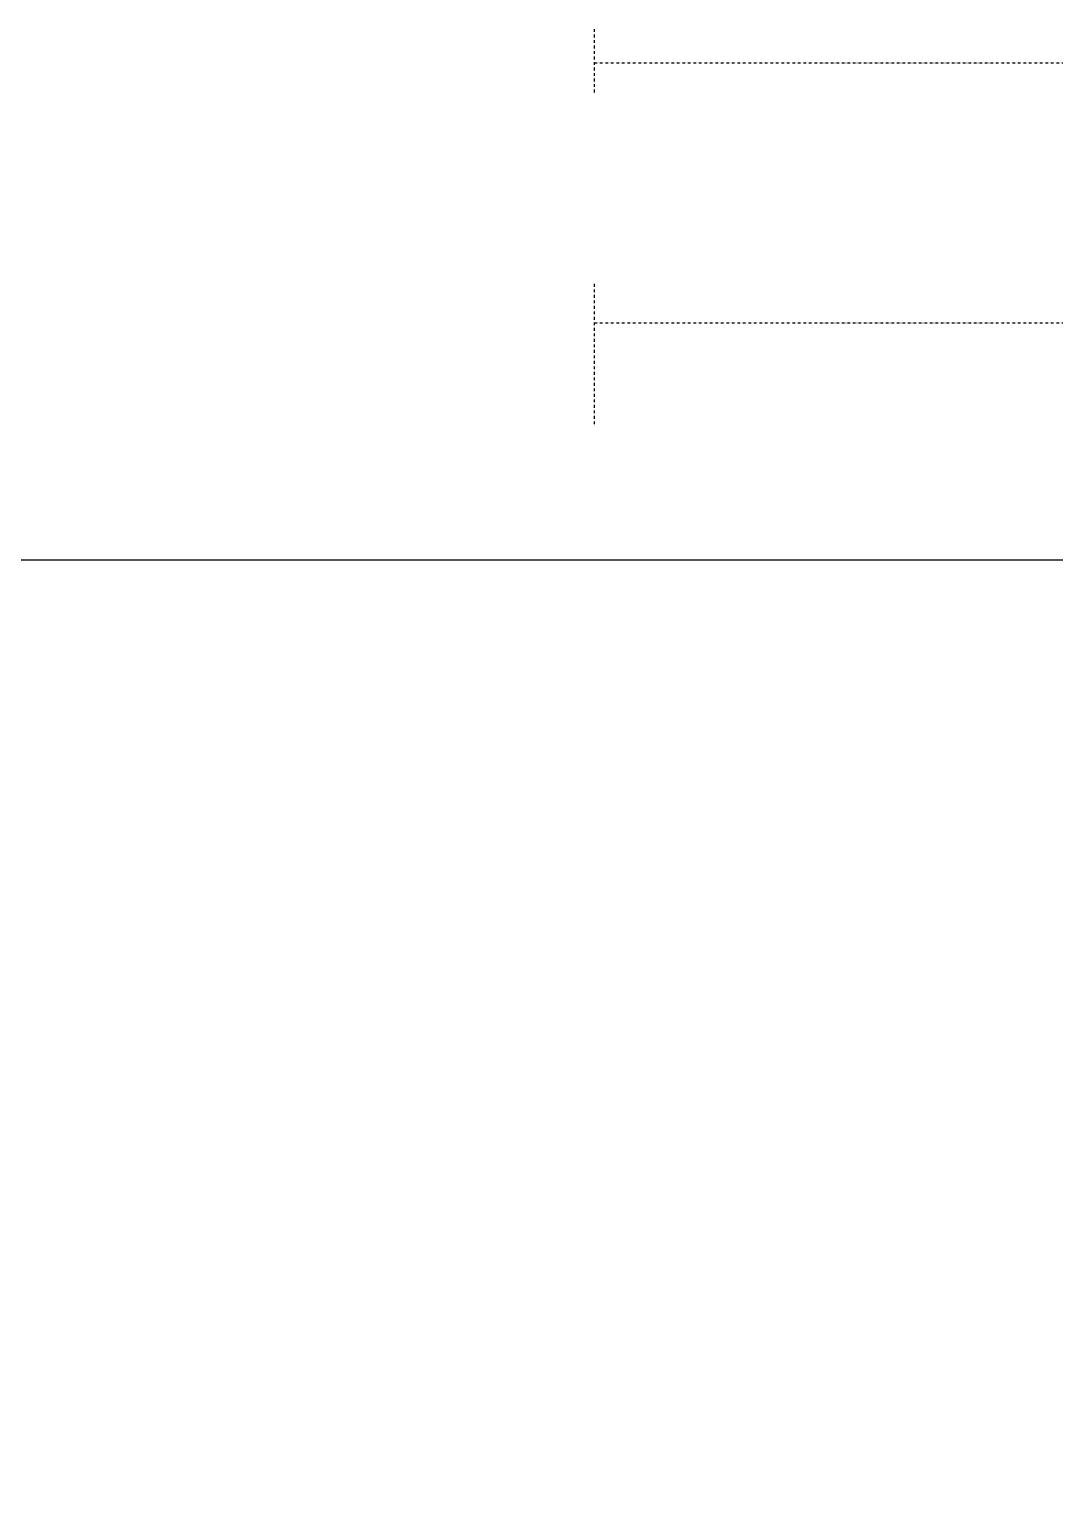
# Model space of a CAD drawing. Header units: millimetres. Extents: x 132785 to 150483, y 90225 to 103753.
# Drawn here: x 139512 to 143259, y 97038 to 102365 of the extents above; entities that cross this region are included whole.
import ezdxf

# ---------------------------------------------------------------- set-up
doc = ezdxf.new("R2010")
doc.units = ezdxf.units.MM
doc.linetypes.add('DASHDOT', pattern=[1, 0.5, -0.25, 0, -0.25])

msp = doc.modelspace()

# ---------------------------------------------------------------- linework, layer by layer
at = {"color": 6, "linetype": 'DASHDOT', "ltscale": 20}
for p, q in [((141576.816, 102365.362), (141576.816, 102129.228)), ((141576.816, 102242.716), (147851.025, 102242.716)), ((141576.816, 101433.945), (141576.816, 100911.878)), ((141576.816, 101291.531), (147851.025, 101291.531))]:
    msp.add_line(p, q, dxfattribs=at)
msp.add_lwpolyline([(139359.04, 96386.935), (150482.753, 96386.935), (150482.753, 100424.051), (139359.04, 100424.051)], close=True)

doc.saveas('drawing.dxf')
